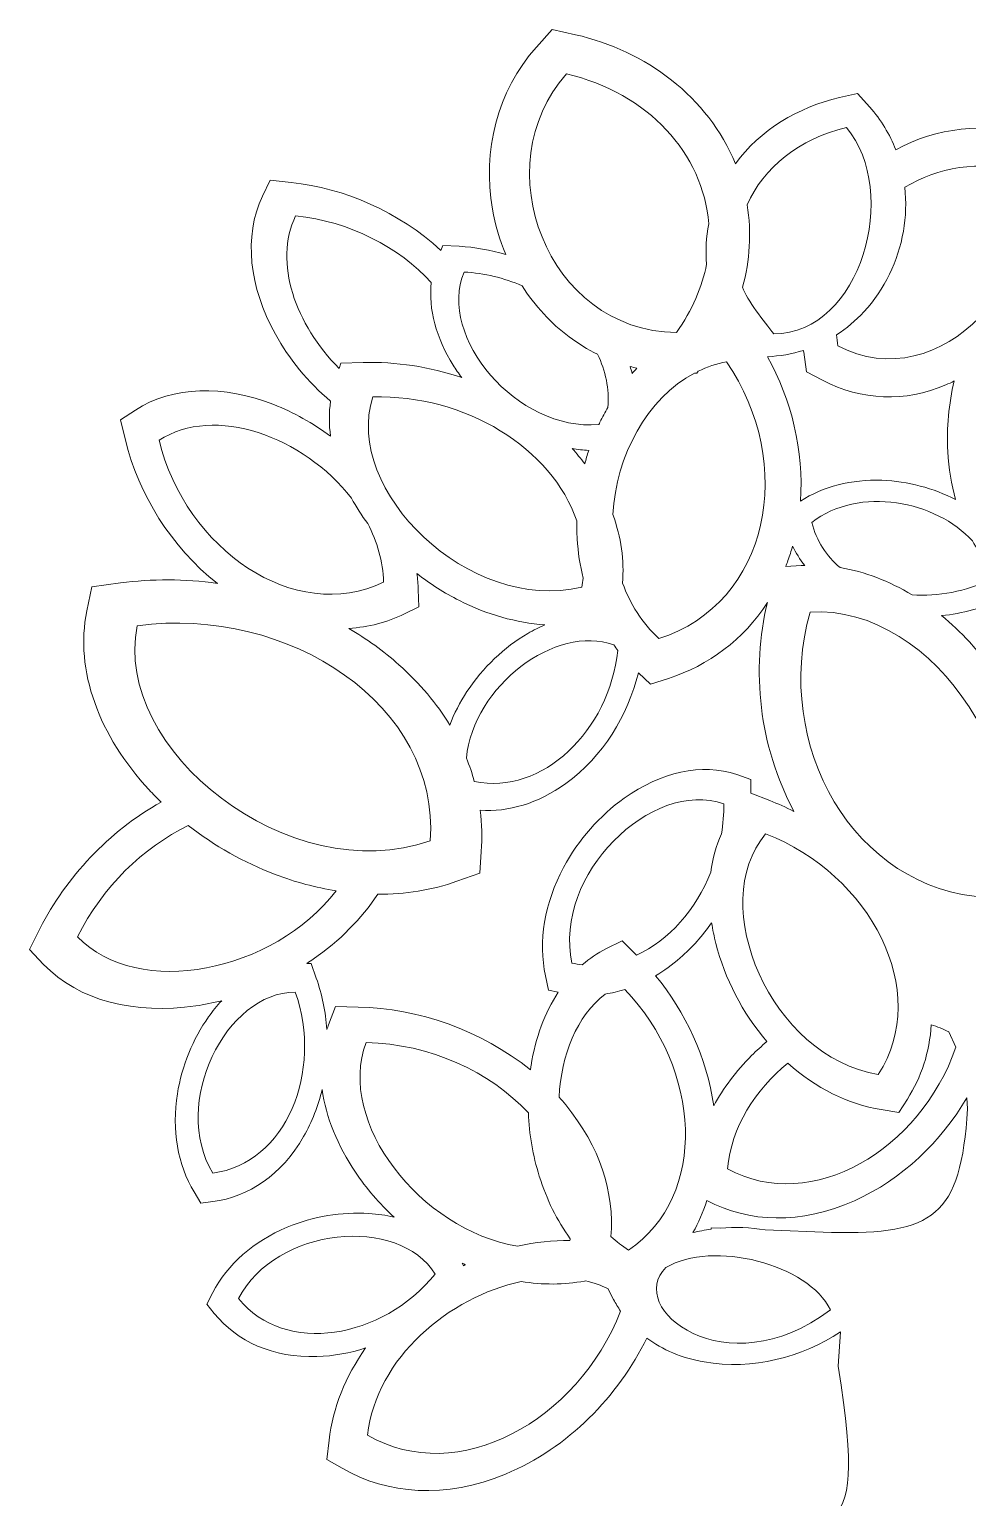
# Model space of a CAD drawing. Header units: millimetres. Extents: x -1446 to 831, y -460 to 128.
# Drawn here: x -1385.3 to -1300.3, y -38.6 to 94.5 of the extents above; entities that cross this region are included whole.
import ezdxf

# ---------------------------------------------------------------- set-up
doc = ezdxf.new("R2010")
doc.units = ezdxf.units.MM
doc.header["$MEASUREMENT"] = 0
doc.layers.add('layer 1', color=7, linetype='Continuous')

msp = doc.modelspace()

# ---------------------------------------------------------------- linework, layer by layer
at = {"layer": 'layer 1', "color": 250, "lineweight": 20}
for points, knots in [([(-1311.8178, -23.5842), (-1315.2981, -25.8937), (-1319.8169, -27.0923), (-1324.1641, -26.3236), (-1324.1641, -26.3236), (-1326.2057, -25.9628), (-1327.9569, -25.2087), (-1329.3737, -24.1632), (-1329.3737, -24.1632), (-1331.9697, -29.4383), (-1336.4709, -34.112), (-1342.1821, -36.481), (-1342.1821, -36.481), (-1347.6117, -38.7333), (-1352.8609, -38.3409), (-1356.9819, -35.9548), (-1356.9819, -35.9548), (-1356.9819, -35.9548), (-1358.3596, -35.1574), (-1358.3596, -35.1574), (-1358.3596, -35.1574), (-1358.3596, -35.1574), (-1358.1633, -33.419), (-1358.1633, -33.419), (-1358.1633, -33.419), (-1357.8347, -30.5058), (-1356.6845, -27.6414), (-1354.8453, -25.0524), (-1354.8453, -25.0524), (-1356.2621, -25.5127), (-1357.7467, -25.7877), (-1359.259, -25.8356), (-1359.259, -25.8356), (-1363.2585, -25.9615), (-1366.5066, -24.447), (-1368.5562, -21.9346), (-1368.5562, -21.9346), (-1368.5562, -21.9346), (-1369.2412, -21.0946), (-1369.2412, -21.0946), (-1369.2412, -21.0946), (-1369.2412, -21.0946), (-1368.6974, -20.0356), (-1368.6974, -20.0356), (-1368.6974, -20.0356), (-1367.3791, -17.4672), (-1364.9926, -15.3764), (-1361.9508, -14.1092), (-1361.9508, -14.1092), (-1359.5859, -13.124), (-1356.9863, -12.7042), (-1354.5505, -12.8622), (-1354.5505, -12.8622), (-1353.7673, -12.9133), (-1353.0061, -13.0246), (-1352.2757, -13.1936), (-1352.2757, -13.1936), (-1353.6089, -11.9523), (-1354.7881, -10.5768), (-1355.7693, -9.1223), (-1355.7693, -9.1223), (-1357.3946, -6.7133), (-1358.4366, -4.1335), (-1358.7838, -1.6171), (-1358.7838, -1.6171), (-1359.1357, -3.1043), (-1359.6888, -4.5511), (-1360.4611, -5.8979), (-1360.4611, -5.8979), (-1362.4591, -9.3836), (-1365.4643, -11.3636), (-1368.6917, -11.793), (-1368.6917, -11.793), (-1368.6917, -11.793), (-1369.7706, -11.9365), (-1369.7706, -11.9365), (-1369.7706, -11.9365), (-1369.7706, -11.9365), (-1370.3896, -10.9135), (-1370.3896, -10.9135), (-1370.3896, -10.9135), (-1371.8918, -8.4341), (-1372.4224, -5.2929), (-1371.9046, -2.0246), (-1371.9046, -2.0246), (-1371.5015, 0.516), (-1370.4912, 2.9597), (-1369.0744, 4.9578), (-1369.0744, 4.9578), (-1368.7036, 5.4809), (-1368.3071, 5.9693), (-1367.8891, 6.4203), (-1367.8891, 6.4203), (-1368.6683, 6.2241), (-1369.4502, 6.0674), (-1370.2299, 5.9521), (-1370.2299, 5.9521), (-1375.7044, 5.1412), (-1380.8427, 6.393), (-1384.0305, 9.7137), (-1384.0305, 9.7137), (-1384.0305, 9.7137), (-1385.3131, 11.0505), (-1385.3131, 11.0505), (-1385.3131, 11.0505), (-1385.3131, 11.0505), (-1384.3319, 12.9908), (-1384.3319, 12.9908), (-1384.3319, 12.9908), (-1382.0069, 17.5871), (-1378.145, 21.7517), (-1373.3754, 24.4247), (-1373.3754, 24.4247), (-1373.7477, 24.7841), (-1374.108, 25.152), (-1374.4556, 25.5268), (-1374.4556, 25.5268), (-1378.9784, 30.4016), (-1381.2277, 36.3438), (-1380.1022, 41.7589), (-1380.1022, 41.7589), (-1380.1022, 41.7589), (-1379.649, 43.9378), (-1379.649, 43.9378), (-1379.649, 43.9378), (-1379.649, 43.9378), (-1377.0596, 44.2831), (-1377.0596, 44.2831), (-1377.0596, 44.2831), (-1374.2167, 44.6625), (-1371.2419, 44.651), (-1368.2816, 44.2405), (-1368.2816, 44.2405), (-1372.4831, 47.5418), (-1375.4096, 52.3352), (-1376.6108, 57.2099), (-1376.6108, 57.2099), (-1376.6108, 57.2099), (-1377.0679, 59.0632), (-1377.0679, 59.0632), (-1377.0679, 59.0632), (-1377.0679, 59.0632), (-1375.7066, 59.9533), (-1375.7066, 59.9533), (-1375.7066, 59.9533), (-1372.3243, 62.1652), (-1367.6819, 62.2224), (-1363.1583, 60.4483), (-1363.1583, 60.4483), (-1361.3718, 59.7478), (-1359.6295, 58.7733), (-1358.0278, 57.5738), (-1358.0278, 57.5738), (-1358.1656, 58.6469), (-1358.1691, 59.71), (-1358.0269, 60.7445), (-1358.0269, 60.7445), (-1360.0685, 62.4864), (-1361.7824, 64.5826), (-1363.0236, 66.8213), (-1363.0236, 66.8213), (-1365.3802, 71.0703), (-1365.9368, 75.6798), (-1364.1918, 79.3248), (-1364.1918, 79.3248), (-1364.1918, 79.3248), (-1363.4895, 80.7917), (-1363.4895, 80.7917), (-1363.4895, 80.7917), (-1363.4895, 80.7917), (-1361.5918, 80.5836), (-1361.5918, 80.5836), (-1361.5918, 80.5836), (-1356.7725, 80.0565), (-1351.8181, 77.9242), (-1348.0341, 74.4218), (-1348.0341, 74.4218), (-1348.0341, 74.4218), (-1347.8449, 74.8795), (-1347.8449, 74.8795), (-1347.8449, 74.8795), (-1347.8449, 74.8795), (-1346.3577, 74.7945), (-1346.3577, 74.7945), (-1346.3577, 74.7945), (-1344.9629, 74.7144), (-1343.5461, 74.4637), (-1342.1557, 74.05), (-1342.1557, 74.05), (-1342.7101, 75.3722), (-1343.1149, 76.7569), (-1343.3613, 78.1693), (-1343.3613, 78.1693), (-1344.2721, 83.4071), (-1342.9521, 88.8314), (-1339.3793, 92.8402), (-1339.3793, 92.8402), (-1339.3793, 92.8402), (-1337.9405, 94.4537), (-1337.9405, 94.4537), (-1337.9405, 94.4537), (-1337.9405, 94.4537), (-1335.8373, 93.9688), (-1335.8373, 93.9688), (-1335.8373, 93.9688), (-1329.4529, 92.4992), (-1323.8209, 88.3504), (-1321.3437, 82.2723), (-1321.3437, 82.2723), (-1319.0997, 85.3188), (-1315.6677, 87.4084), (-1311.8969, 88.277), (-1311.8969, 88.277), (-1311.8969, 88.277), (-1310.2822, 88.6492), (-1310.2822, 88.6492), (-1310.2822, 88.6492), (-1310.2822, 88.6492), (-1309.1777, 87.4115), (-1309.1777, 87.4115), (-1309.1777, 87.4115), (-1308.1437, 86.2534), (-1307.3605, 84.9409), (-1306.8149, 83.54), (-1306.8149, 83.54), (-1303.1057, 85.5833), (-1298.7541, 86.003), (-1294.6665, 84.9523), (-1294.6665, 84.9523), (-1294.6665, 84.9523), (-1292.8757, 84.4926), (-1292.8757, 84.4926), (-1292.8757, 84.4926), (-1292.8757, 84.4926), (-1292.4049, 82.524), (-1292.4049, 82.524), (-1292.4049, 82.524), (-1291.7538, 79.7929), (-1291.8109, 76.9774), (-1292.4578, 74.3127), (-1292.4578, 74.3127), (-1292.0486, 74.4597), (-1291.6305, 74.5802), (-1291.2038, 74.6722), (-1291.2038, 74.6722), (-1291.2038, 74.6722), (-1289.6153, 75.0163), (-1289.6153, 75.0163), (-1289.6153, 75.0163), (-1289.6153, 75.0163), (-1288.6165, 73.3892), (-1288.6165, 73.3892), (-1288.6165, 73.3892), (-1285.7389, 68.7028), (-1284.3837, 62.6113), (-1285.4573, 56.8377), (-1285.4573, 56.8377), (-1285.4573, 56.8377), (-1285.2549, 57.0454), (-1285.2549, 57.0454), (-1285.2549, 57.0454), (-1285.2549, 57.0454), (-1284.2693, 56.582), (-1284.2693, 56.582), (-1284.2693, 56.582), (-1283.2178, 56.0893), (-1282.2058, 55.4389), (-1281.2818, 54.6597), (-1281.2818, 54.6597), (-1281.2334, 56.029), (-1281.0794, 57.422), (-1280.811, 58.8247), (-1280.811, 58.8247), (-1280.4325, 60.8271), (-1279.8429, 62.7887), (-1279.0685, 64.6565), (-1279.0685, 64.6565), (-1279.0685, 64.6565), (-1279.4426, 64.9227), (-1279.4426, 64.9227), (-1279.4426, 64.9227), (-1282.0122, 66.7518), (-1283.8954, 69.6593), (-1284.7841, 73.1449), (-1284.7841, 73.1449), (-1285.4749, 75.8553), (-1285.519, 78.7294), (-1284.9646, 81.3347), (-1284.9646, 81.3347), (-1284.1417, 85.2067), (-1282.0165, 88.3377), (-1278.9938, 89.6445), (-1278.9938, 89.6445), (-1278.9938, 89.6445), (-1277.7794, 90.1707), (-1277.7794, 90.1707), (-1277.7794, 90.1707), (-1277.7794, 90.1707), (-1276.7233, 89.028), (-1276.7233, 89.028), (-1276.7233, 89.028), (-1273.4409, 85.4742), (-1271.3201, 80.3297), (-1271.6105, 75.1496), (-1271.6105, 75.1496), (-1268.3369, 77.9053), (-1264.5486, 79.4642), (-1260.7293, 79.3543), (-1260.7293, 79.3543), (-1260.7293, 79.3543), (-1258.5514, 79.2913), (-1258.5514, 79.2913), (-1258.5514, 79.2913), (-1258.5514, 79.2913), (-1257.7769, 76.8572), (-1257.7769, 76.8572), (-1257.7769, 76.8572), (-1256.1358, 71.7149), (-1255.8014, 65.8533), (-1257.0245, 60.2702), (-1257.0245, 60.2702), (-1255.269, 62.6435), (-1252.9546, 64.6002), (-1250.4598, 65.8955), (-1250.4598, 65.8955), (-1246.7154, 67.8403), (-1242.6982, 68.2143), (-1239.5742, 66.6127), (-1239.5742, 66.6127), (-1239.5742, 66.6127), (-1238.3202, 65.9681), (-1238.3202, 65.9681), (-1238.3202, 65.9681), (-1238.3202, 65.9681), (-1238.5446, 64.3256), (-1238.5446, 64.3256), (-1238.5446, 64.3256), (-1239.2882, 58.9057), (-1242.3902, 53.3485), (-1247.3358, 50.1418), (-1247.3358, 50.1418), (-1249.2938, 48.8723), (-1251.3089, 48.127), (-1253.2846, 47.8582), (-1253.2846, 47.8582), (-1253.2846, 47.8582), (-1252.8797, 46.8185), (-1252.8797, 46.8185), (-1252.8797, 46.8185), (-1252.299, 45.3295), (-1251.8678, 43.7468), (-1251.595, 42.1158), (-1251.595, 42.1158), (-1248.9813, 43.9703), (-1246.1214, 45.3897), (-1243.2262, 46.2874), (-1243.2262, 46.2874), (-1236.8022, 48.2797), (-1230.431, 47.6113), (-1226.053, 43.9897), (-1226.053, 43.9897), (-1226.053, 43.9897), (-1224.2886, 42.5319), (-1224.2886, 42.5319), (-1224.2886, 42.5319), (-1224.2886, 42.5319), (-1225.1378, 39.9118), (-1225.1378, 39.9118), (-1225.1378, 39.9118), (-1227.945, 31.2662), (-1234.4614, 23.1482), (-1243.1426, 19.4716), (-1243.1426, 19.4716), (-1244.1898, 19.0276), (-1245.2326, 18.6655), (-1246.2622, 18.3817), (-1246.2622, 18.3817), (-1243.8642, 17.2945), (-1241.6334, 15.784), (-1239.7722, 13.8528), (-1239.7722, 13.8528), (-1236.1686, 10.1212), (-1234.7958, 5.6833), (-1235.425, 1.5275), (-1235.425, 1.5275), (-1235.425, 1.5275), (-1235.6362, 0.1384), (-1235.6362, 0.1384), (-1235.6362, 0.1384), (-1235.6362, 0.1384), (-1237.1234, -0.2615), (-1237.1234, -0.2615), (-1237.1234, -0.2615), (-1240.7402, -1.2313), (-1244.8234, -0.7587), (-1248.691, 1.0598), (-1248.691, 1.0598), (-1251.5905, 2.4247), (-1254.1733, 4.4584), (-1256.1226, 6.8243), (-1256.1226, 6.8243), (-1256.1226, 6.8243), (-1262.6302, 1.3317), (-1262.6302, 1.3317), (-1262.6302, 1.3317), (-1262.6302, 1.3317), (-1269.0586, -5.5094), (-1269.0586, -5.5094), (-1269.0586, -5.5094), (-1283.0242, -30.647), (-1275.1261, -34.0897), (-1268.8517, -60.4514), (-1268.8517, -60.4514), (-1268.8517, -60.4514), (-1327.9305, -60.4514), (-1327.9305, -60.4514), (-1327.9305, -60.4514), (-1327.9305, -60.4514), (-1322.9585, -52.5741), (-1322.9585, -52.5741), (-1322.9585, -52.5741), (-1313.2213, -36.1005), (-1309.0633, -46.0426), (-1312.0202, -26.7064), (-1312.0202, -26.7064), (-1312.0202, -26.7064), (-1311.8133, -23.5969), (-1311.8133, -23.5969), (-1311.8133, -23.5969), (-1311.8133, -23.5969), (-1311.8178, -23.5842), (-1311.8178, -23.5842)], [0, 0, 0, 0, 0.00917431, 0.00917431, 0.00917431, 0.00917431, 0.01834862, 0.01834862, 0.01834862, 0.01834862, 0.02752294, 0.02752294, 0.02752294, 0.02752294, 0.03669725, 0.03669725, 0.03669725, 0.03669725, 0.04587156, 0.04587156, 0.04587156, 0.04587156, 0.05504587, 0.05504587, 0.05504587, 0.05504587, 0.06422018, 0.06422018, 0.06422018, 0.06422018, 0.0733945, 0.0733945, 0.0733945, 0.0733945, 0.08256881, 0.08256881, 0.08256881, 0.08256881, 0.09174312, 0.09174312, 0.09174312, 0.09174312, 0.10091743, 0.10091743, 0.10091743, 0.10091743, 0.11009174, 0.11009174, 0.11009174, 0.11009174, 0.11926606, 0.11926606, 0.11926606, 0.11926606, 0.12844037, 0.12844037, 0.12844037, 0.12844037, 0.13761468, 0.13761468, 0.13761468, 0.13761468, 0.14678899, 0.14678899, 0.14678899, 0.14678899, 0.1559633, 0.1559633, 0.1559633, 0.1559633, 0.16513761, 0.16513761, 0.16513761, 0.16513761, 0.17431193, 0.17431193, 0.17431193, 0.17431193, 0.18348624, 0.18348624, 0.18348624, 0.18348624, 0.19266055, 0.19266055, 0.19266055, 0.19266055, 0.20183486, 0.20183486, 0.20183486, 0.20183486, 0.21100917, 0.21100917, 0.21100917, 0.21100917, 0.22018349, 0.22018349, 0.22018349, 0.22018349, 0.2293578, 0.2293578, 0.2293578, 0.2293578, 0.23853211, 0.23853211, 0.23853211, 0.23853211, 0.24770642, 0.24770642, 0.24770642, 0.24770642, 0.25688073, 0.25688073, 0.25688073, 0.25688073, 0.26605505, 0.26605505, 0.26605505, 0.26605505, 0.27522936, 0.27522936, 0.27522936, 0.27522936, 0.28440367, 0.28440367, 0.28440367, 0.28440367, 0.29357798, 0.29357798, 0.29357798, 0.29357798, 0.30275229, 0.30275229, 0.30275229, 0.30275229, 0.31192661, 0.31192661, 0.31192661, 0.31192661, 0.32110092, 0.32110092, 0.32110092, 0.32110092, 0.33027523, 0.33027523, 0.33027523, 0.33027523, 0.33944954, 0.33944954, 0.33944954, 0.33944954, 0.34862385, 0.34862385, 0.34862385, 0.34862385, 0.35779817, 0.35779817, 0.35779817, 0.35779817, 0.36697248, 0.36697248, 0.36697248, 0.36697248, 0.37614679, 0.37614679, 0.37614679, 0.37614679, 0.3853211, 0.3853211, 0.3853211, 0.3853211, 0.39449541, 0.39449541, 0.39449541, 0.39449541, 0.40366972, 0.40366972, 0.40366972, 0.40366972, 0.41284404, 0.41284404, 0.41284404, 0.41284404, 0.42201835, 0.42201835, 0.42201835, 0.42201835, 0.43119266, 0.43119266, 0.43119266, 0.43119266, 0.44036697, 0.44036697, 0.44036697, 0.44036697, 0.44954128, 0.44954128, 0.44954128, 0.44954128, 0.4587156, 0.4587156, 0.4587156, 0.4587156, 0.46788991, 0.46788991, 0.46788991, 0.46788991, 0.47706422, 0.47706422, 0.47706422, 0.47706422, 0.48623853, 0.48623853, 0.48623853, 0.48623853, 0.49541284, 0.49541284, 0.49541284, 0.49541284, 0.50458716, 0.50458716, 0.50458716, 0.50458716, 0.51376147, 0.51376147, 0.51376147, 0.51376147, 0.52293578, 0.52293578, 0.52293578, 0.52293578, 0.53211009, 0.53211009, 0.53211009, 0.53211009, 0.5412844, 0.5412844, 0.5412844, 0.5412844, 0.55045872, 0.55045872, 0.55045872, 0.55045872, 0.55963303, 0.55963303, 0.55963303, 0.55963303, 0.56880734, 0.56880734, 0.56880734, 0.56880734, 0.57798165, 0.57798165, 0.57798165, 0.57798165, 0.58715596, 0.58715596, 0.58715596, 0.58715596, 0.59633028, 0.59633028, 0.59633028, 0.59633028, 0.60550459, 0.60550459, 0.60550459, 0.60550459, 0.6146789, 0.6146789, 0.6146789, 0.6146789, 0.62385321, 0.62385321, 0.62385321, 0.62385321, 0.63302752, 0.63302752, 0.63302752, 0.63302752, 0.64220183, 0.64220183, 0.64220183, 0.64220183, 0.65137615, 0.65137615, 0.65137615, 0.65137615, 0.66055046, 0.66055046, 0.66055046, 0.66055046, 0.66972477, 0.66972477, 0.66972477, 0.66972477, 0.67889908, 0.67889908, 0.67889908, 0.67889908, 0.68807339, 0.68807339, 0.68807339, 0.68807339, 0.69724771, 0.69724771, 0.69724771, 0.69724771, 0.70642202, 0.70642202, 0.70642202, 0.70642202, 0.71559633, 0.71559633, 0.71559633, 0.71559633, 0.72477064, 0.72477064, 0.72477064, 0.72477064, 0.73394495, 0.73394495, 0.73394495, 0.73394495, 0.74311927, 0.74311927, 0.74311927, 0.74311927, 0.75229358, 0.75229358, 0.75229358, 0.75229358, 0.76146789, 0.76146789, 0.76146789, 0.76146789, 0.7706422, 0.7706422, 0.7706422, 0.7706422, 0.77981651, 0.77981651, 0.77981651, 0.77981651, 0.78899083, 0.78899083, 0.78899083, 0.78899083, 0.79816514, 0.79816514, 0.79816514, 0.79816514, 0.80733945, 0.80733945, 0.80733945, 0.80733945, 0.81651376, 0.81651376, 0.81651376, 0.81651376, 0.82568807, 0.82568807, 0.82568807, 0.82568807, 0.83486239, 0.83486239, 0.83486239, 0.83486239, 0.8440367, 0.8440367, 0.8440367, 0.8440367, 0.85321101, 0.85321101, 0.85321101, 0.85321101, 0.86238532, 0.86238532, 0.86238532, 0.86238532, 0.87155963, 0.87155963, 0.87155963, 0.87155963, 0.88073394, 0.88073394, 0.88073394, 0.88073394, 0.88990826, 0.88990826, 0.88990826, 0.88990826, 0.89908257, 0.89908257, 0.89908257, 0.89908257, 0.90825688, 0.90825688, 0.90825688, 0.90825688, 0.91743119, 0.91743119, 0.91743119, 0.91743119, 0.9266055, 0.9266055, 0.9266055, 0.9266055, 0.93577982, 0.93577982, 0.93577982, 0.93577982, 0.94495413, 0.94495413, 0.94495413, 0.94495413, 0.95412844, 0.95412844, 0.95412844, 0.95412844, 0.96330275, 0.96330275, 0.96330275, 0.96330275, 0.97247706, 0.97247706, 0.97247706, 0.97247706, 0.98165138, 0.98165138, 0.98165138, 0.98165138, 1, 1, 1, 1]), ([(-1323.7505, 76.8436), (-1323.9969, 75.6169), (-1324.0585, 74.3906), (-1323.9529, 73.185), (-1323.9529, 73.185), (-1324.3533, 71.1033), (-1325.2422, 69.0006), (-1326.6941, 66.9775), (-1326.6941, 66.9775), (-1338.4773, 67.1306), (-1344.0433, 82.1209), (-1336.6557, 90.4123), (-1336.6557, 90.4123), (-1329.2329, 88.7025), (-1324.2698, 83.1633), (-1323.7505, 76.8436)], [0, 0, 0, 0, 0.2, 0.2, 0.2, 0.2, 0.4, 0.4, 0.4, 0.4, 0.6, 0.6, 0.6, 0.6, 1, 1, 1, 1]), ([(-1311.2678, 85.549), (-1315.5709, 84.5581), (-1318.7961, 81.8909), (-1320.2877, 78.5548), (-1320.2877, 78.5548), (-1319.8653, 76.0239), (-1320.0281, 73.5022), (-1320.6969, 71.0928), (-1320.6969, 71.0928), (-1320.3229, 69.9066), (-1318.6993, 67.9974), (-1317.8721, 66.8472), (-1317.8721, 66.8472), (-1309.8773, 66.9533), (-1306.4497, 79.6939), (-1311.2678, 85.549)], [0, 0, 0, 0, 0.2, 0.2, 0.2, 0.2, 0.4, 0.4, 0.4, 0.4, 0.6, 0.6, 0.6, 0.6, 1, 1, 1, 1]), ([(-1305.9921, 80.1405), (-1305.8513, 78.8267), (-1305.8954, 77.4847), (-1306.1241, 76.1576), (-1306.1241, 76.1576), (-1306.5949, 73.4547), (-1307.827, 70.8825), (-1309.6925, 68.8651), (-1309.6925, 68.8651), (-1310.4449, 68.0511), (-1311.281, 67.3497), (-1312.1829, 66.7694), (-1312.1829, 66.7694), (-1312.1565, 66.4424), (-1312.1213, 66.1116), (-1312.073, 65.7776), (-1312.073, 65.7776), (-1307.4529, 63.344), (-1302.5645, 64.8976), (-1299.2205, 68.3507), (-1299.2205, 68.3507), (-1298.5781, 69.4278), (-1297.8434, 70.402), (-1297.0337, 71.2503), (-1297.0337, 71.2503), (-1295.3001, 74.2542), (-1294.5521, 77.9423), (-1295.4189, 81.5877), (-1295.4189, 81.5877), (-1299.2998, 82.5847), (-1303.031, 81.9652), (-1305.9921, 80.1405)], [0, 0, 0, 0, 0.11111111, 0.11111111, 0.11111111, 0.11111111, 0.22222222, 0.22222222, 0.22222222, 0.22222222, 0.33333333, 0.33333333, 0.33333333, 0.33333333, 0.44444444, 0.44444444, 0.44444444, 0.44444444, 0.55555556, 0.55555556, 0.55555556, 0.55555556, 0.66666667, 0.66666667, 0.66666667, 0.66666667, 0.77777778, 0.77777778, 0.77777778, 0.77777778, 1, 1, 1, 1]), ([(-1348.8965, 71.5095), (-1351.8445, 74.7189), (-1356.2665, 77.0354), (-1361.1875, 77.5665), (-1361.1875, 77.5665), (-1363.2255, 73.3095), (-1361.1804, 67.6661), (-1357.2429, 63.7307), (-1357.2429, 63.7307), (-1357.2429, 63.7307), (-1357.092, 64.2024), (-1357.092, 64.2024), (-1357.092, 64.2024), (-1357.092, 64.2024), (-1355.0609, 64.2596), (-1355.0609, 64.2596), (-1355.0609, 64.2596), (-1352.1261, 64.3423), (-1349.0637, 63.8825), (-1346.1421, 62.8903), (-1346.1421, 62.8903), (-1346.4193, 63.2604), (-1346.6789, 63.6388), (-1346.9165, 64.0242), (-1346.9165, 64.0242), (-1348.4433, 66.4636), (-1349.1649, 69.1057), (-1348.8965, 71.5095)], [0, 0, 0, 0, 0.125, 0.125, 0.125, 0.125, 0.25, 0.25, 0.25, 0.25, 0.375, 0.375, 0.375, 0.375, 0.5, 0.5, 0.5, 0.5, 0.625, 0.625, 0.625, 0.625, 0.75, 0.75, 0.75, 0.75, 1, 1, 1, 1]), ([(-1345.9221, 72.4621), (-1348.3685, 66.5898), (-1341.1437, 57.983), (-1333.7121, 58.6439), (-1333.7121, 58.6439), (-1333.6769, 58.7125), (-1333.6461, 58.7808), (-1333.6153, 58.8494), (-1333.6153, 58.8494), (-1333.3909, 59.3096), (-1333.1577, 59.758), (-1332.9069, 60.1936), (-1332.9069, 60.1936), (-1332.7529, 61.8686), (-1333.1005, 63.5041), (-1333.8309, 65.0076), (-1333.8309, 65.0076), (-1335.6393, 65.8969), (-1337.2849, 67.1253), (-1338.7061, 68.6622), (-1338.7061, 68.6622), (-1339.4409, 69.4542), (-1340.0965, 70.3118), (-1340.6773, 71.22), (-1340.6773, 71.22), (-1342.2965, 71.9169), (-1344.0741, 72.356), (-1345.9221, 72.4621)], [0, 0, 0, 0, 0.125, 0.125, 0.125, 0.125, 0.25, 0.25, 0.25, 0.25, 0.375, 0.375, 0.375, 0.375, 0.5, 0.5, 0.5, 0.5, 0.625, 0.625, 0.625, 0.625, 0.75, 0.75, 0.75, 0.75, 1, 1, 1, 1]), ([(-1315.4565, 51.6968), (-1313.4105, 53.0246), (-1310.8322, 53.6851), (-1308.0645, 53.5848), (-1308.0645, 53.5848), (-1305.7149, 53.4999), (-1303.3829, 52.8697), (-1301.3897, 51.8301), (-1301.3897, 51.8301), (-1301.7769, 53.2086), (-1302.0189, 54.6685), (-1302.1025, 56.1825), (-1302.1025, 56.1825), (-1302.2169, 58.3416), (-1302.0102, 60.5183), (-1301.5217, 62.5849), (-1301.5217, 62.5849), (-1301.7725, 62.46), (-1302.0234, 62.3426), (-1302.2829, 62.2325), (-1302.2829, 62.2325), (-1305.9701, 60.6516), (-1309.9169, 60.7933), (-1313.4501, 62.6536), (-1313.4501, 62.6536), (-1313.4501, 62.6536), (-1314.9065, 63.421), (-1314.9065, 63.421), (-1314.9065, 63.421), (-1314.9065, 63.421), (-1315.153, 65.1955), (-1315.153, 65.1955), (-1315.153, 65.1955), (-1315.1617, 65.2514), (-1315.1662, 65.3073), (-1315.1749, 65.3627), (-1315.1749, 65.3627), (-1316.2221, 65.0318), (-1317.3177, 64.8365), (-1318.4485, 64.7858), (-1318.4485, 64.7858), (-1316.2617, 60.8694), (-1315.1221, 56.2643), (-1315.4565, 51.6968)], [0, 0, 0, 0, 0.08333333, 0.08333333, 0.08333333, 0.08333333, 0.16666667, 0.16666667, 0.16666667, 0.16666667, 0.25, 0.25, 0.25, 0.25, 0.33333333, 0.33333333, 0.33333333, 0.33333333, 0.41666667, 0.41666667, 0.41666667, 0.41666667, 0.5, 0.5, 0.5, 0.5, 0.58333333, 0.58333333, 0.58333333, 0.58333333, 0.66666667, 0.66666667, 0.66666667, 0.66666667, 0.75, 0.75, 0.75, 0.75, 0.83333333, 0.83333333, 0.83333333, 0.83333333, 1, 1, 1, 1]), ([(-1332.4449, 50.477), (-1331.6969, 48.4209), (-1331.4109, 46.3213), (-1331.5649, 44.2717), (-1331.5649, 44.2717), (-1330.8873, 42.4083), (-1329.8093, 40.68), (-1328.2825, 39.2324), (-1328.2825, 39.2324), (-1318.2153, 42.4647), (-1315.8129, 55.0883), (-1322.1489, 64.3304), (-1322.1489, 64.3304), (-1323.0554, 64.1549), (-1323.9133, 63.861), (-1324.7229, 63.4667), (-1324.7229, 63.4667), (-1324.7229, 63.4667), (-1324.8417, 63.3035), (-1324.8417, 63.3035), (-1324.8417, 63.3035), (-1324.8417, 63.3035), (-1325.0353, 63.3061), (-1325.0353, 63.3061), (-1325.0353, 63.3061), (-1329.3649, 61.0177), (-1332.1501, 55.8107), (-1332.4449, 50.477)], [0, 0, 0, 0, 0.125, 0.125, 0.125, 0.125, 0.25, 0.25, 0.25, 0.25, 0.375, 0.375, 0.375, 0.375, 0.5, 0.5, 0.5, 0.5, 0.625, 0.625, 0.625, 0.625, 0.75, 0.75, 0.75, 0.75, 1, 1, 1, 1]), ([(-1330.8873, 63.8983), (-1330.8169, 63.6894), (-1330.7553, 63.4795), (-1330.6981, 63.2696), (-1330.6981, 63.2696), (-1330.5573, 63.4311), (-1330.4121, 63.5891), (-1330.2625, 63.7439), (-1330.2625, 63.7439), (-1330.4693, 63.7915), (-1330.6805, 63.8429), (-1330.8873, 63.8983)], [0, 0, 0, 0, 0.25, 0.25, 0.25, 0.25, 0.5, 0.5, 0.5, 0.5, 1, 1, 1, 1]), ([(-1354.1985, 61.1378), (-1356.9045, 52.6656), (-1345.4777, 41.4707), (-1335.2521, 43.9096), (-1335.2521, 43.9096), (-1335.2037, 44.178), (-1335.1641, 44.4455), (-1335.1333, 44.7118), (-1335.1333, 44.7118), (-1335.4193, 45.8579), (-1335.6041, 47.0503), (-1335.6789, 48.2753), (-1335.6789, 48.2753), (-1335.7097, 48.8169), (-1335.7229, 49.3595), (-1335.7141, 49.9006), (-1335.7141, 49.9006), (-1337.9713, 56.5002), (-1345.7901, 61.3745), (-1354.1985, 61.1378)], [0, 0, 0, 0, 0.16666667, 0.16666667, 0.16666667, 0.16666667, 0.33333333, 0.33333333, 0.33333333, 0.33333333, 0.5, 0.5, 0.5, 0.5, 0.66666667, 0.66666667, 0.66666667, 0.66666667, 1, 1, 1, 1]), ([(-1373.5664, 57.2077), (-1368.5504, 60.4884), (-1360.4465, 57.536), (-1356.1301, 51.9625), (-1356.1301, 51.9625), (-1355.7033, 51.1801), (-1355.2105, 50.4106), (-1354.6561, 49.6617), (-1354.6561, 49.6617), (-1353.8069, 48.0232), (-1353.2833, 46.2346), (-1353.2173, 44.3615), (-1353.2173, 44.3615), (-1361.3019, 40.4767), (-1371.1358, 47.3447), (-1373.5664, 57.2077)], [0, 0, 0, 0, 0.2, 0.2, 0.2, 0.2, 0.4, 0.4, 0.4, 0.4, 0.6, 0.6, 0.6, 0.6, 1, 1, 1, 1]), ([(-1334.6361, 56.2912), (-1335.1377, 56.3207), (-1335.6393, 56.381), (-1336.1453, 56.4712), (-1336.1453, 56.4712), (-1335.7317, 56.0184), (-1335.3489, 55.5573), (-1334.9925, 55.0896), (-1334.9925, 55.0896), (-1334.8825, 55.4944), (-1334.7681, 55.8952), (-1334.6361, 56.2912)], [0, 0, 0, 0, 0.25, 0.25, 0.25, 0.25, 0.5, 0.5, 0.5, 0.5, 1, 1, 1, 1]), ([(-1298.1998, 44.6268), (-1298.2701, 45.1689), (-1298.4154, 45.6916), (-1298.6265, 46.1901), (-1298.6265, 46.1901), (-1299.0841, 46.789), (-1299.5022, 47.427), (-1299.8717, 48.0989), (-1299.8717, 48.0989), (-1303.097, 51.6853), (-1310.1369, 53.1289), (-1314.4269, 49.7598), (-1314.4269, 49.7598), (-1314.0001, 48.0984), (-1313.0849, 46.7278), (-1311.8529, 45.674), (-1311.8529, 45.674), (-1309.6133, 45.3), (-1307.4089, 44.4468), (-1305.3365, 43.1981), (-1305.3365, 43.1981), (-1302.9869, 43.0423), (-1300.4833, 43.4974), (-1298.1998, 44.6268)], [0, 0, 0, 0, 0.14285714, 0.14285714, 0.14285714, 0.14285714, 0.28571429, 0.28571429, 0.28571429, 0.28571429, 0.42857143, 0.42857143, 0.42857143, 0.42857143, 0.57142857, 0.57142857, 0.57142857, 0.57142857, 0.71428571, 0.71428571, 0.71428571, 0.71428571, 1, 1, 1, 1]), ([(-1315.0605, 45.8746), (-1315.4961, 46.426), (-1315.8657, 47.0116), (-1316.1649, 47.6232), (-1316.1649, 47.6232), (-1316.2881, 47.1828), (-1316.4289, 46.7454), (-1316.5829, 46.3107), (-1316.5829, 46.3107), (-1316.649, 46.1263), (-1316.7149, 45.9442), (-1316.7853, 45.7642), (-1316.7853, 45.7642), (-1316.7853, 45.7642), (-1315.3773, 45.8575), (-1315.3773, 45.8575), (-1315.3773, 45.8575), (-1315.2717, 45.8645), (-1315.1662, 45.8703), (-1315.0605, 45.8746)], [0, 0, 0, 0, 0.16666667, 0.16666667, 0.16666667, 0.16666667, 0.33333333, 0.33333333, 0.33333333, 0.33333333, 0.5, 0.5, 0.5, 0.5, 0.66666667, 0.66666667, 0.66666667, 0.66666667, 1, 1, 1, 1]), ([(-1356.3721, 40.1595), (-1354.7661, 39.2166), (-1353.2393, 38.1201), (-1351.8313, 36.8679), (-1351.8313, 36.8679), (-1349.9261, 35.1743), (-1348.3905, 33.3311), (-1347.2157, 31.3982), (-1347.2157, 31.3982), (-1346.8285, 32.437), (-1346.3093, 33.4596), (-1345.6625, 34.4422), (-1345.6625, 34.4422), (-1344.2325, 36.6184), (-1342.2833, 38.4519), (-1340.1449, 39.705), (-1340.1449, 39.705), (-1339.6389, 40.0015), (-1339.1241, 40.2633), (-1338.6049, 40.4891), (-1338.6049, 40.4891), (-1341.1833, 40.6651), (-1343.8189, 41.4073), (-1346.3533, 42.6877), (-1346.3533, 42.6877), (-1347.7129, 43.3746), (-1349.0065, 44.1969), (-1350.1989, 45.124), (-1350.1989, 45.124), (-1350.1373, 44.6484), (-1350.0933, 44.1727), (-1350.0801, 43.6971), (-1350.0801, 43.6971), (-1350.0801, 43.6971), (-1350.0229, 42.1021), (-1350.0229, 42.1021), (-1350.0229, 42.1021), (-1350.0229, 42.1021), (-1351.3297, 41.4733), (-1351.3297, 41.4733), (-1351.3297, 41.4733), (-1352.8873, 40.7245), (-1354.5901, 40.2757), (-1356.3721, 40.1595)], [0, 0, 0, 0, 0.08333333, 0.08333333, 0.08333333, 0.08333333, 0.16666667, 0.16666667, 0.16666667, 0.16666667, 0.25, 0.25, 0.25, 0.25, 0.33333333, 0.33333333, 0.33333333, 0.33333333, 0.41666667, 0.41666667, 0.41666667, 0.41666667, 0.5, 0.5, 0.5, 0.5, 0.58333333, 0.58333333, 0.58333333, 0.58333333, 0.66666667, 0.66666667, 0.66666667, 0.66666667, 0.75, 0.75, 0.75, 0.75, 0.83333333, 0.83333333, 0.83333333, 0.83333333, 1, 1, 1, 1]), ([(-1297.2053, 42.7937), (-1297.2053, 42.7937), (-1297.2889, 42.4748), (-1297.2889, 42.4748), (-1297.2889, 42.4748), (-1298.0633, 39.5264), (-1296.9897, 36.192), (-1294.6401, 33.3813), (-1294.6401, 33.3813), (-1293.8922, 32.4872), (-1293.021, 31.6565), (-1292.0661, 30.9186), (-1292.0661, 30.9186), (-1292.559, 30.1301), (-1292.9814, 29.3104), (-1293.3333, 28.4643), (-1293.3333, 28.4643), (-1293.3333, 28.4643), (-1293.813, 27.311), (-1293.813, 27.311), (-1293.813, 27.311), (-1293.8569, 27.5042), (-1293.9097, 27.6978), (-1293.9625, 27.8914), (-1293.9625, 27.8914), (-1295.0889, 31.9847), (-1297.2845, 35.8457), (-1300.1401, 38.9323), (-1300.1401, 38.9323), (-1300.9453, 39.7983), (-1301.7901, 40.5964), (-1302.6746, 41.3193), (-1302.6746, 41.3193), (-1300.7517, 41.5094), (-1298.8861, 42.0194), (-1297.2053, 42.7937)], [0, 0, 0, 0, 0.1, 0.1, 0.1, 0.1, 0.2, 0.2, 0.2, 0.2, 0.3, 0.3, 0.3, 0.3, 0.4, 0.4, 0.4, 0.4, 0.5, 0.5, 0.5, 0.5, 0.6, 0.6, 0.6, 0.6, 0.7, 0.7, 0.7, 0.7, 0.8, 0.8, 0.8, 0.8, 1, 1, 1, 1]), ([(-1375.5346, 40.4064), (-1377.8626, 29.2066), (-1361.7463, 16.4197), (-1348.9933, 20.9104), (-1348.9933, 20.9104), (-1348.0869, 33.1525), (-1361.7546, 42.2437), (-1375.5346, 40.4064)], [0, 0, 0, 0, 0.33333333, 0.33333333, 0.33333333, 0.33333333, 1, 1, 1, 1]), ([(-1355.5185, 5.8439), (-1350.1109, 5.7238), (-1344.3865, 3.7773), (-1339.9161, 0.1464), (-1339.9161, 0.1464), (-1339.8985, 0.2788), (-1339.8809, 0.4112), (-1339.8589, 0.5433), (-1339.8589, 0.5433), (-1339.4629, 3.0451), (-1338.6181, 5.3229), (-1337.3905, 7.1846), (-1337.3905, 7.1846), (-1337.3905, 7.1846), (-1338.2749, 7.3654), (-1338.2749, 7.3654), (-1338.2749, 7.3654), (-1338.2749, 7.3654), (-1338.5521, 8.6599), (-1338.5521, 8.6599), (-1338.5521, 8.6599), (-1339.2209, 11.7975), (-1338.6357, 15.2744), (-1336.9065, 18.5036), (-1336.9065, 18.5036), (-1335.5645, 21.0138), (-1333.6197, 23.2019), (-1331.4153, 24.7766), (-1331.4153, 24.7766), (-1328.1329, 27.1179), (-1324.3885, 28.0098), (-1321.2205, 26.9138), (-1321.2205, 26.9138), (-1321.2205, 26.9138), (-1319.9445, 26.4728), (-1319.9445, 26.4728), (-1319.9445, 26.4728), (-1319.9445, 26.4728), (-1319.9401, 25.2149), (-1319.9401, 25.2149), (-1319.9401, 25.2149), (-1319.9401, 25.2149), (-1318.2241, 24.5562), (-1318.2241, 24.5562), (-1318.2241, 24.5562), (-1317.4893, 24.2733), (-1316.7589, 23.9477), (-1316.0417, 23.5825), (-1316.0417, 23.5825), (-1319.2273, 29.537), (-1319.9094, 36.4419), (-1318.4485, 42.4972), (-1318.4485, 42.4972), (-1320.6221, 39.129), (-1323.7769, 36.7997), (-1327.4113, 35.6328), (-1327.4113, 35.6328), (-1327.4113, 35.6328), (-1329.0394, 35.1096), (-1329.0394, 35.1096), (-1329.0394, 35.1096), (-1329.0394, 35.1096), (-1330.1305, 36.1445), (-1330.1305, 36.1445), (-1330.1305, 36.1445), (-1331.0853, 32.2813), (-1333.3381, 28.5444), (-1336.7173, 26.1002), (-1336.7173, 26.1002), (-1339.2385, 24.2794), (-1341.9313, 23.5147), (-1344.4701, 23.6775), (-1344.4701, 23.6775), (-1344.3117, 22.4363), (-1344.2765, 21.1898), (-1344.3689, 19.9516), (-1344.3689, 19.9516), (-1344.3689, 19.9516), (-1344.5141, 17.9694), (-1344.5141, 17.9694), (-1344.5141, 17.9694), (-1344.5141, 17.9694), (-1346.5733, 17.2443), (-1346.5733, 17.2443), (-1346.5733, 17.2443), (-1348.8305, 16.4497), (-1351.2549, 16.0607), (-1353.7541, 16.0704), (-1353.7541, 16.0704), (-1355.2193, 13.8515), (-1357.1953, 11.8486), (-1359.5894, 10.1871), (-1359.5894, 10.1871), (-1359.7772, 10.0565), (-1359.9673, 9.9289), (-1360.1592, 9.8035), (-1360.1592, 9.8035), (-1360.1592, 9.8035), (-1359.7883, 9.8043), (-1359.7883, 9.8043), (-1359.7883, 9.8043), (-1359.7883, 9.8043), (-1359.3135, 8.4549), (-1359.3135, 8.4549), (-1359.3135, 8.4549), (-1358.7979, 6.9915), (-1358.4718, 5.4158), (-1358.3565, 3.8037), (-1358.3565, 3.8037), (-1358.3085, 3.951), (-1358.2571, 4.0976), (-1358.2025, 4.2427), (-1358.2025, 4.2427), (-1358.2025, 4.2427), (-1357.583, 5.8897), (-1357.583, 5.8897), (-1357.583, 5.8897), (-1357.583, 5.8897), (-1355.5185, 5.8439), (-1355.5185, 5.8439)], [0, 0, 0, 0, 0.03225806, 0.03225806, 0.03225806, 0.03225806, 0.06451613, 0.06451613, 0.06451613, 0.06451613, 0.09677419, 0.09677419, 0.09677419, 0.09677419, 0.12903226, 0.12903226, 0.12903226, 0.12903226, 0.16129032, 0.16129032, 0.16129032, 0.16129032, 0.19354839, 0.19354839, 0.19354839, 0.19354839, 0.22580645, 0.22580645, 0.22580645, 0.22580645, 0.25806452, 0.25806452, 0.25806452, 0.25806452, 0.29032258, 0.29032258, 0.29032258, 0.29032258, 0.32258065, 0.32258065, 0.32258065, 0.32258065, 0.35483871, 0.35483871, 0.35483871, 0.35483871, 0.38709677, 0.38709677, 0.38709677, 0.38709677, 0.41935484, 0.41935484, 0.41935484, 0.41935484, 0.4516129, 0.4516129, 0.4516129, 0.4516129, 0.48387097, 0.48387097, 0.48387097, 0.48387097, 0.51612903, 0.51612903, 0.51612903, 0.51612903, 0.5483871, 0.5483871, 0.5483871, 0.5483871, 0.58064516, 0.58064516, 0.58064516, 0.58064516, 0.61290323, 0.61290323, 0.61290323, 0.61290323, 0.64516129, 0.64516129, 0.64516129, 0.64516129, 0.67741935, 0.67741935, 0.67741935, 0.67741935, 0.70967742, 0.70967742, 0.70967742, 0.70967742, 0.74193548, 0.74193548, 0.74193548, 0.74193548, 0.77419355, 0.77419355, 0.77419355, 0.77419355, 0.80645161, 0.80645161, 0.80645161, 0.80645161, 0.83870968, 0.83870968, 0.83870968, 0.83870968, 0.87096774, 0.87096774, 0.87096774, 0.87096774, 0.90322581, 0.90322581, 0.90322581, 0.90322581, 0.93548387, 0.93548387, 0.93548387, 0.93548387, 1, 1, 1, 1]), ([(-1314.5809, 41.6454), (-1303.3477, 42.389), (-1292.7042, 26.5815), (-1298.5781, 15.7954), (-1298.5781, 15.7954), (-1310.665, 16.4378), (-1317.9777, 29.6369), (-1314.5809, 41.6454)], [0, 0, 0, 0, 0.33333333, 0.33333333, 0.33333333, 0.33333333, 1, 1, 1, 1]), ([(-1345.7153, 28.4137), (-1345.4337, 27.7159), (-1345.1961, 27.0105), (-1344.9981, 26.3008), (-1344.9981, 26.3008), (-1338.8161, 24.9927), (-1332.7837, 30.9151), (-1331.9961, 38.1672), (-1331.9961, 38.1672), (-1332.1193, 38.3313), (-1332.2469, 38.4981), (-1332.3657, 38.667), (-1332.3657, 38.667), (-1337.6325, 40.5845), (-1345.0905, 34.9292), (-1345.7153, 28.4137)], [0, 0, 0, 0, 0.2, 0.2, 0.2, 0.2, 0.4, 0.4, 0.4, 0.4, 0.6, 0.6, 0.6, 0.6, 1, 1, 1, 1]), ([(-1335.2125, 9.6847), (-1334.5569, 10.2496), (-1333.8441, 10.7297), (-1333.0741, 11.1111), (-1333.0741, 11.1111), (-1333.0741, 11.1111), (-1331.6177, 11.8341), (-1331.6177, 11.8341), (-1331.6177, 11.8341), (-1331.6177, 11.8341), (-1330.2933, 10.5409), (-1330.2933, 10.5409), (-1330.2933, 10.5409), (-1327.3541, 11.8974), (-1324.9253, 14.6712), (-1323.5657, 18.0777), (-1323.5657, 18.0777), (-1323.4029, 19.3062), (-1323.0861, 20.4704), (-1322.6065, 21.5383), (-1322.6065, 21.5383), (-1322.4569, 22.4315), (-1322.3821, 23.3466), (-1322.3865, 24.2733), (-1322.3865, 24.2733), (-1328.9381, 26.5393), (-1337.8701, 17.8423), (-1336.1585, 9.8286), (-1336.1585, 9.8286), (-1335.8417, 9.7634), (-1335.5249, 9.7163), (-1335.2125, 9.6847)], [0, 0, 0, 0, 0.11111111, 0.11111111, 0.11111111, 0.11111111, 0.22222222, 0.22222222, 0.22222222, 0.22222222, 0.33333333, 0.33333333, 0.33333333, 0.33333333, 0.44444444, 0.44444444, 0.44444444, 0.44444444, 0.55555556, 0.55555556, 0.55555556, 0.55555556, 0.66666667, 0.66666667, 0.66666667, 0.66666667, 0.77777778, 0.77777778, 0.77777778, 0.77777778, 1, 1, 1, 1]), ([(-1370.9247, 22.3017), (-1375.0096, 20.2931), (-1378.6836, 16.7603), (-1380.9523, 12.2133), (-1380.9523, 12.2133), (-1375.4483, 6.4797), (-1363.1376, 9.0502), (-1357.5214, 16.3793), (-1357.5214, 16.3793), (-1359.3527, 16.6692), (-1361.2011, 17.1629), (-1363.0315, 17.859), (-1363.0315, 17.859), (-1365.8814, 18.9423), (-1368.5623, 20.4678), (-1370.9247, 22.3017)], [0, 0, 0, 0, 0.2, 0.2, 0.2, 0.2, 0.4, 0.4, 0.4, 0.4, 0.6, 0.6, 0.6, 0.6, 1, 1, 1, 1]), ([(-1318.6025, 21.5357), (-1324.0146, 15.1653), (-1318.1493, 1.3238), (-1308.3945, -0.2576), (-1308.3945, -0.2576), (-1303.5326, 7.2797), (-1309.1205, 17.8937), (-1318.6025, 21.5357)], [0, 0, 0, 0, 0.33333333, 0.33333333, 0.33333333, 0.33333333, 1, 1, 1, 1]), ([(-1328.5773, 8.6814), (-1325.8757, 5.4101), (-1323.9309, 1.2679), (-1323.3061, -3.1167), (-1323.3061, -3.1167), (-1322.4349, -1.497), (-1321.2778, 0.0425), (-1319.8785, 1.4435), (-1319.8785, 1.4435), (-1319.4341, 1.8879), (-1318.9677, 2.3129), (-1318.4881, 2.7173), (-1318.4881, 2.7173), (-1320.7101, 5.3208), (-1322.3161, 8.4527), (-1323.1169, 11.6128), (-1323.1169, 11.6128), (-1323.2753, 12.2397), (-1323.4029, 12.8646), (-1323.4953, 13.4841), (-1323.4953, 13.4841), (-1324.3093, 12.3203), (-1325.2641, 11.2453), (-1326.3465, 10.2998), (-1326.3465, 10.2998), (-1327.0725, 9.671), (-1327.8161, 9.1325), (-1328.5773, 8.6814)], [0, 0, 0, 0, 0.125, 0.125, 0.125, 0.125, 0.25, 0.25, 0.25, 0.25, 0.375, 0.375, 0.375, 0.375, 0.5, 0.5, 0.5, 0.5, 0.625, 0.625, 0.625, 0.625, 0.75, 0.75, 0.75, 0.75, 1, 1, 1, 1]), ([(-1361.2205, 7.2031), (-1367.4839, 7.196), (-1372.5315, -2.8747), (-1368.6956, -9.2076), (-1368.6956, -9.2076), (-1362.0327, -8.321), (-1358.6918, 0.0231), (-1361.2205, 7.2031)], [0, 0, 0, 0, 0.33333333, 0.33333333, 0.33333333, 0.33333333, 1, 1, 1, 1]), ([(-1337.3201, -2.322), (-1337.1177, -2.5504), (-1336.9153, -2.7836), (-1336.7173, -3.0216), (-1336.7173, -3.0216), (-1333.6065, -6.7959), (-1332.3085, -10.9914), (-1332.6165, -14.9593), (-1332.6165, -14.9593), (-1332.1237, -15.4059), (-1331.5957, -15.8151), (-1331.0237, -16.1776), (-1331.0237, -16.1776), (-1323.733, -11.2769), (-1324.4853, 0.2986), (-1331.3581, 7.4354), (-1331.3581, 7.4354), (-1331.9521, 7.2502), (-1332.5461, 7.1133), (-1333.1445, 7.024), (-1333.1445, 7.024), (-1335.7141, 5.0242), (-1337.1265, 1.4818), (-1337.3201, -2.322)], [0, 0, 0, 0, 0.14285714, 0.14285714, 0.14285714, 0.14285714, 0.28571429, 0.28571429, 0.28571429, 0.28571429, 0.42857143, 0.42857143, 0.42857143, 0.42857143, 0.57142857, 0.57142857, 0.57142857, 0.57142857, 0.71428571, 0.71428571, 0.71428571, 0.71428571, 1, 1, 1, 1]), ([(-1303.5985, 4.2379), (-1303.0485, 4.0751), (-1302.5206, 3.8613), (-1302.0189, 3.5938), (-1302.0189, 3.5938), (-1302.0189, 3.5938), (-1301.3722, 2.1963), (-1301.3722, 2.1963), (-1301.3722, 2.1963), (-1304.5885, -7.0683), (-1314.3874, -12.9766), (-1322.0477, -8.8283), (-1322.0477, -8.8283), (-1321.7309, -5.0232), (-1319.5398, -1.6563), (-1316.5829, 0.7597), (-1316.5829, 0.7597), (-1314.0705, -1.4957), (-1311.1533, -2.9644), (-1308.1261, -3.4546), (-1308.1261, -3.4546), (-1308.1261, -3.4546), (-1306.5509, -3.7102), (-1306.5509, -3.7102), (-1306.5509, -3.7102), (-1306.5509, -3.7102), (-1305.7633, -2.4897), (-1305.7633, -2.4897), (-1305.7633, -2.4897), (-1304.5005, -0.5264), (-1303.7437, 1.7594), (-1303.5985, 4.2379)], [0, 0, 0, 0, 0.11111111, 0.11111111, 0.11111111, 0.11111111, 0.22222222, 0.22222222, 0.22222222, 0.22222222, 0.33333333, 0.33333333, 0.33333333, 0.33333333, 0.44444444, 0.44444444, 0.44444444, 0.44444444, 0.55555556, 0.55555556, 0.55555556, 0.55555556, 0.66666667, 0.66666667, 0.66666667, 0.66666667, 0.77777778, 0.77777778, 0.77777778, 0.77777778, 1, 1, 1, 1]), ([(-1341.0909, -15.8397), (-1339.4761, -15.4587), (-1337.8745, -15.2844), (-1336.3389, -15.3231), (-1336.3389, -15.3231), (-1336.3301, -15.2664), (-1336.3213, -15.2096), (-1336.3081, -15.1528), (-1336.3081, -15.1528), (-1337.5049, -13.5055), (-1338.4553, -11.5911), (-1339.1109, -9.4834), (-1339.1109, -9.4834), (-1339.6961, -7.6143), (-1340.0217, -5.6661), (-1340.1009, -3.7384), (-1340.1009, -3.7384), (-1343.5857, -0.0072), (-1348.9933, 2.5008), (-1354.8013, 2.6297), (-1354.8013, 2.6297), (-1357.5126, -4.5828), (-1349.9041, -14.3257), (-1341.0909, -15.8397)], [0, 0, 0, 0, 0.14285714, 0.14285714, 0.14285714, 0.14285714, 0.28571429, 0.28571429, 0.28571429, 0.28571429, 0.42857143, 0.42857143, 0.42857143, 0.42857143, 0.57142857, 0.57142857, 0.57142857, 0.57142857, 0.71428571, 0.71428571, 0.71428571, 0.71428571, 1, 1, 1, 1]), ([(-1325.1893, -14.5976), (-1324.9297, -14.5334), (-1324.6613, -14.4757), (-1324.3929, -14.4242), (-1324.3929, -14.4242), (-1324.1069, -14.3697), (-1323.8209, -14.323), (-1323.5305, -14.2843), (-1323.5305, -14.2843), (-1323.5305, -14.2843), (-1323.5261, -14.1642), (-1323.5261, -14.1642), (-1323.5261, -14.1642), (-1323.5261, -14.1642), (-1322.7165, -14.195), (-1322.7165, -14.195), (-1322.7165, -14.195), (-1321.3525, -14.0797), (-1319.9753, -14.1351), (-1318.6553, -14.3499), (-1318.6553, -14.3499), (-1318.6553, -14.3499), (-1312.6405, -14.5787), (-1312.6405, -14.5787), (-1312.6405, -14.5787), (-1303.4137, -14.7709), (-1300.9189, -13.1773), (-1300.3073, -3.3847), (-1300.3073, -3.3847), (-1300.3073, -3.3847), (-1300.3645, -2.3722), (-1300.3645, -2.3722), (-1300.3645, -2.3722), (-1302.6965, -6.3335), (-1306.2166, -9.7647), (-1310.5638, -11.716), (-1310.5638, -11.716), (-1315.3949, -13.8839), (-1320.1337, -13.6956), (-1323.9309, -11.6989), (-1323.9309, -11.6989), (-1324.2609, -12.736), (-1324.6833, -13.7039), (-1325.1893, -14.5976)], [0, 0, 0, 0, 0.08333333, 0.08333333, 0.08333333, 0.08333333, 0.16666667, 0.16666667, 0.16666667, 0.16666667, 0.25, 0.25, 0.25, 0.25, 0.33333333, 0.33333333, 0.33333333, 0.33333333, 0.41666667, 0.41666667, 0.41666667, 0.41666667, 0.5, 0.5, 0.5, 0.5, 0.58333333, 0.58333333, 0.58333333, 0.58333333, 0.66666667, 0.66666667, 0.66666667, 0.66666667, 0.75, 0.75, 0.75, 0.75, 0.83333333, 0.83333333, 0.83333333, 0.83333333, 1, 1, 1, 1]), ([(-1348.5445, -18.3499), (-1351.8225, -13.0422), (-1362.9989, -14.0212), (-1366.3663, -20.5811), (-1366.3663, -20.5811), (-1362.1348, -25.7679), (-1353.3141, -24.2437), (-1348.5445, -18.3499)], [0, 0, 0, 0, 0.33333333, 0.33333333, 0.33333333, 0.33333333, 1, 1, 1, 1]), ([(-1327.6401, -17.7731), (-1331.3933, -21.3925), (-1322.2765, -28.7669), (-1312.7374, -21.6072), (-1312.7374, -21.6072), (-1314.6601, -17.4677), (-1323.4205, -15.218), (-1327.6401, -17.7731)], [0, 0, 0, 0, 0.33333333, 0.33333333, 0.33333333, 0.33333333, 1, 1, 1, 1]), ([(-1346.1113, -17.3669), (-1346.1113, -17.3669), (-1345.9661, -17.6041), (-1345.9661, -17.6041), (-1345.9661, -17.6041), (-1345.9045, -17.5747), (-1345.8429, -17.5447), (-1345.7857, -17.5157), (-1345.7857, -17.5157), (-1345.8913, -17.4672), (-1346.0013, -17.4176), (-1346.1113, -17.3669)], [0, 0, 0, 0, 0.25, 0.25, 0.25, 0.25, 0.5, 0.5, 0.5, 0.5, 1, 1, 1, 1]), ([(-1331.7453, -21.7137), (-1331.9785, -21.3758), (-1332.1897, -21.0247), (-1332.3745, -20.6617), (-1332.3745, -20.6617), (-1332.3745, -20.6617), (-1332.8673, -19.7095), (-1332.8673, -19.7095), (-1332.8673, -19.7095), (-1332.8673, -19.7095), (-1332.8585, -19.6981), (-1332.8585, -19.6981), (-1332.8585, -19.6981), (-1333.5142, -19.3804), (-1334.2049, -19.1406), (-1334.9265, -18.9738), (-1334.9265, -18.9738), (-1334.9265, -18.9738), (-1335.0057, -18.9884), (-1335.0057, -18.9884), (-1335.0057, -18.9884), (-1336.8625, -19.3337), (-1338.8029, -19.3426), (-1340.7565, -19.0297), (-1340.7565, -19.0297), (-1347.2685, -20.4333), (-1353.8817, -25.9245), (-1354.6781, -32.9566), (-1354.6781, -32.9566), (-1346.4633, -37.7117), (-1335.6261, -31.6524), (-1331.7453, -21.7137)], [0, 0, 0, 0, 0.11111111, 0.11111111, 0.11111111, 0.11111111, 0.22222222, 0.22222222, 0.22222222, 0.22222222, 0.33333333, 0.33333333, 0.33333333, 0.33333333, 0.44444444, 0.44444444, 0.44444444, 0.44444444, 0.55555556, 0.55555556, 0.55555556, 0.55555556, 0.66666667, 0.66666667, 0.66666667, 0.66666667, 0.77777778, 0.77777778, 0.77777778, 0.77777778, 1, 1, 1, 1])]:
    msp.add_open_spline(points, degree=3, knots=knots, dxfattribs=at)

doc.saveas('drawing.dxf')
